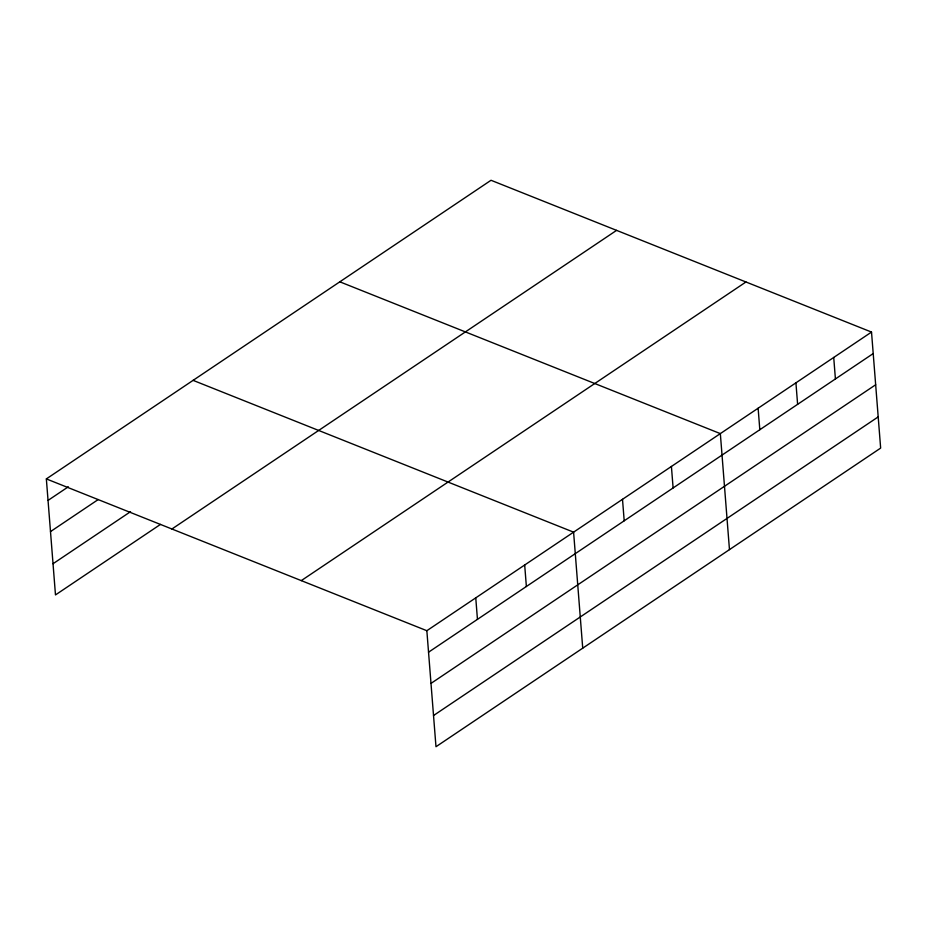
<?xml version="1.0" encoding="UTF-8"?>
<svg xmlns="http://www.w3.org/2000/svg" width="927" height="927" viewBox="0 0 927 927"><rect width="100%" height="100%" fill="white"/><g stroke="black" fill="none" stroke-linecap="round" stroke-linejoin="round"><path stroke-width="1.39" d="M160.464 524.415L55.481 594.925L46.35 478.911L491.02 180.278L871.519 332.075L880.65 448.089L435.98 746.722L426.849 630.708L871.519 332.075M48.042 500.406L68.32 486.791M50.498 531.6L98.216 499.549M53.024 563.732L130.568 511.658M171.912 529.004L616.582 230.371M301.287 580.615L745.957 281.982M428.541 652.202L873.211 353.569M430.997 683.396L875.667 384.763M433.523 715.528L878.193 416.895M339.827 281.82L720.337 433.616L729.468 549.618M193.094 380.36L573.593 532.156L582.724 648.17M46.35 478.911L426.849 630.708M833.721 357.463L835.412 378.958M795.922 382.839L797.614 404.334M758.124 408.228L759.816 429.722M671.415 466.455L673.106 487.961M622.504 499.305L624.195 520.8M524.682 565.006L526.374 586.501M475.76 597.857L477.451 619.352"/></g></svg>
